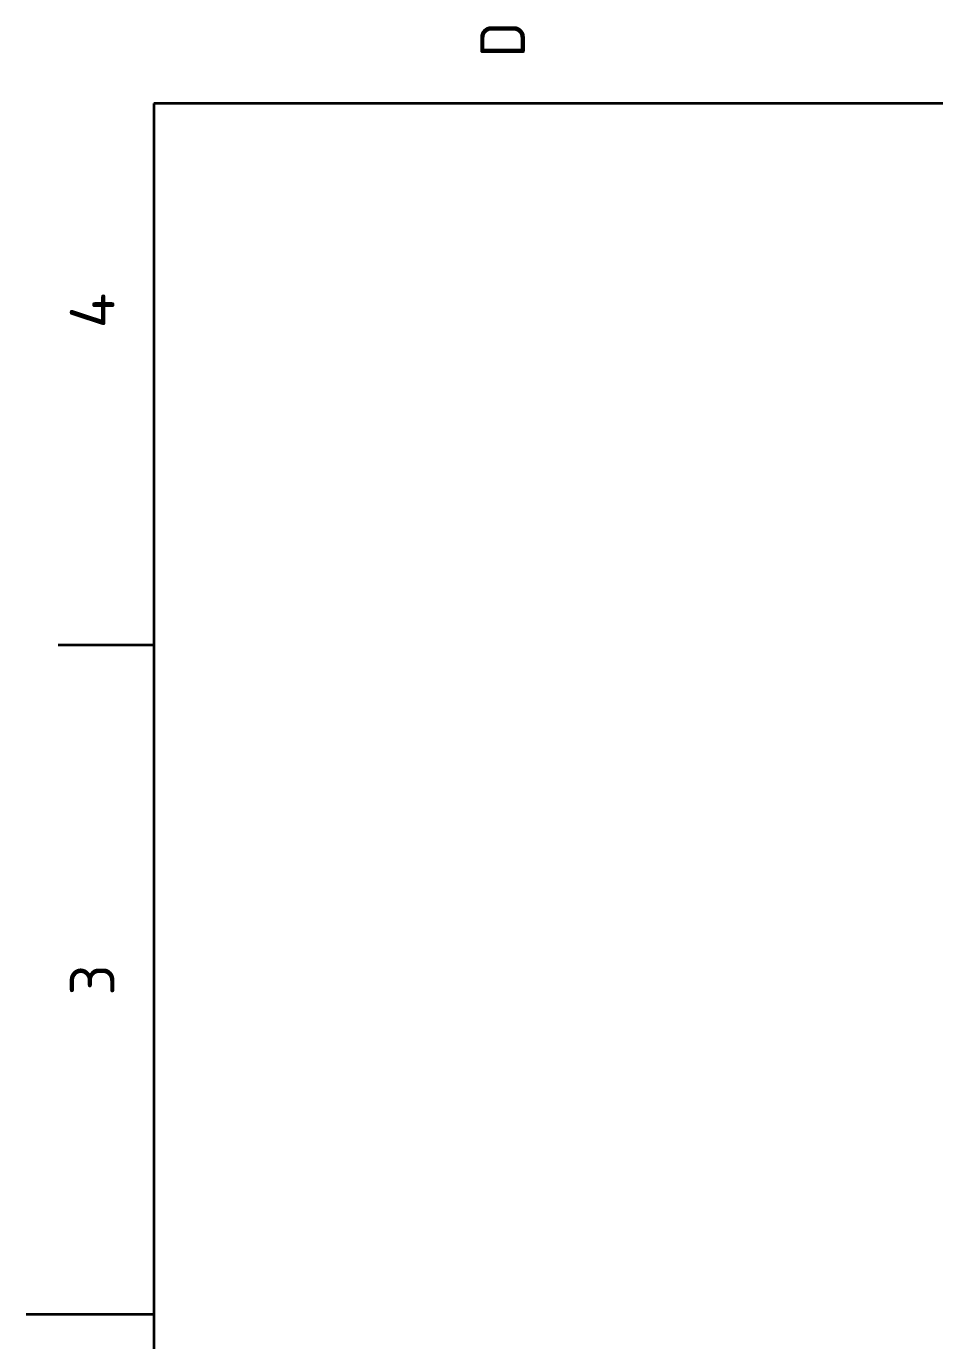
# Model space of a CAD drawing. Extents: x 0 to 297, y 0 to 210.
# Drawn here: x 0 to 71.3, y 103 to 206.1 of the extents above; entities that cross this region are included whole.
import ezdxf
from ezdxf.enums import TextEntityAlignment as Align

# ---------------------------------------------------------------- set-up
doc = ezdxf.new("R2010")
doc.units = 0
doc.layers.get('0').update_dxf_attribs({"lineweight": 13})
doc.styles.get("Standard").update_dxf_attribs({"font": 'isocp.shx'})

# ---------------------------------------------------------------- blocks, each defined once
blk = doc.blocks.new('BLOCK1446')
at = {"color": 7, "lineweight": 18, "width": 0.933334}
blk.add_text('D', height=3.5, rotation=90, dxfattribs=at).set_placement((39.123775, 203.600006), (39.123775, 206.400009), align=Align.FIT)
blk = doc.blocks.new('BLOCK1448')
at = {"color": 7, "lineweight": 18, "width": 0.863843}
blk.add_text('3', height=3.5, rotation=90, dxfattribs=at).set_placement((6.923776, 130.02623), (6.923776, 132.473785), align=Align.FIT)
blk = doc.blocks.new('BLOCK1452')
at = {"color": 7, "lineweight": 18, "width": 0.933334}
blk.add_text('4', height=3.5, rotation=90, dxfattribs=at).set_placement((6.923776, 182.350006), (6.923776, 185.150009), align=Align.FIT)

msp = doc.modelspace()

# ---------------------------------------------------------------- linework, layer by layer
at = {"color": 7, "lineweight": 35}
for p, q in [((287, 200), (10, 200)), ((10, 200), (10, 10)), ((10, 157.5), (2.5, 157.5)), ((10, 105), (0, 105))]:
    msp.add_line(p, q, dxfattribs=at)

# ---------------------------------------------------------------- block references
at = {"lineweight": 0}
for name in ['BLOCK1446', 'BLOCK1452', 'BLOCK1448']:
    msp.add_blockref(name, (0, 0), dxfattribs=at)

doc.saveas('drawing.dxf')
